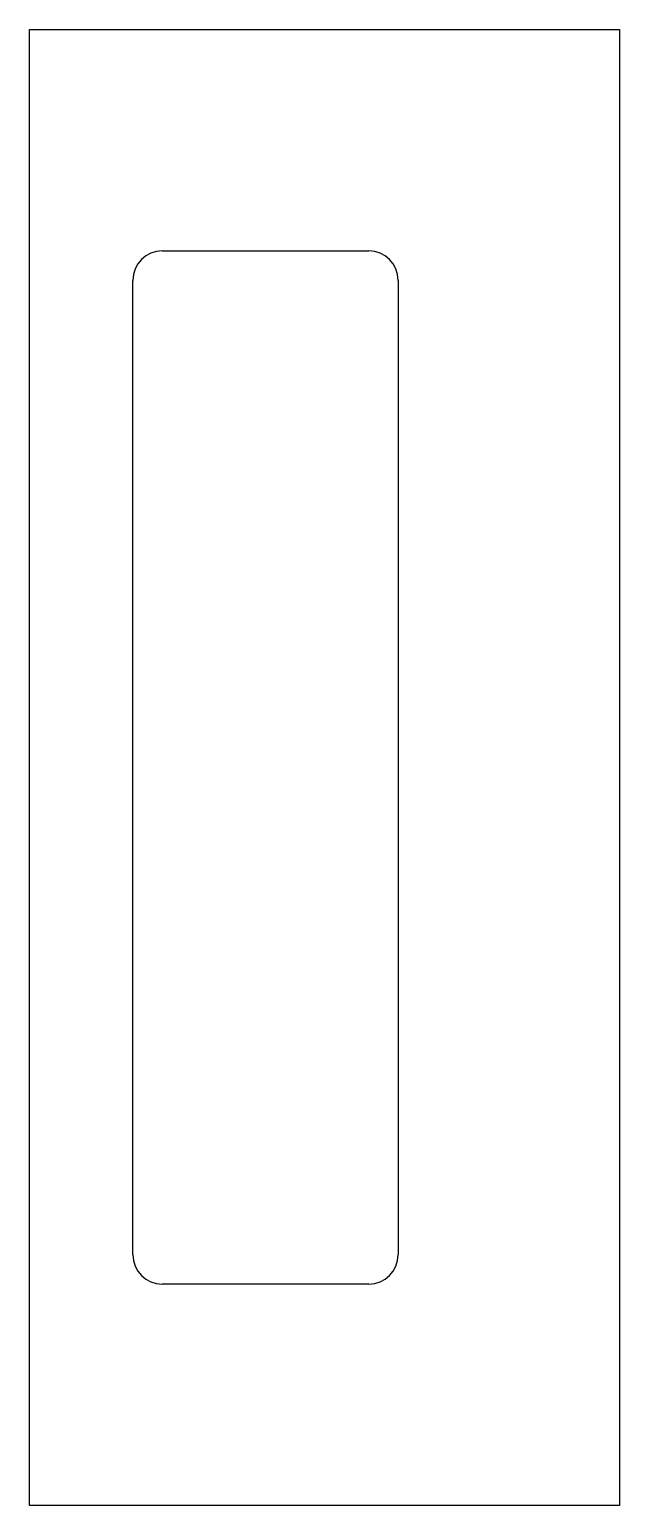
# Model space of a CAD drawing. Header units: millimetres. Extents: x -45 to -5, y -50 to 50.
import ezdxf

# ---------------------------------------------------------------- set-up
doc = ezdxf.new("R2010")
doc.units = ezdxf.units.MM
doc.layers.add('Shape2DView003', color=7, linetype='CONTINUOUS')

msp = doc.modelspace()

# ---------------------------------------------------------------- linework, layer by layer
at = {"layer": 'Shape2DView003'}
for p, q in [((-45, 50), (-5, 50)), ((-45, -50), (-45, 50)), ((-5, 50), (-5, -50)), ((-36, 35), (-22, 35)), ((-38, -33), (-38, 33)), ((-20, 33), (-20, -33)), ((-22, -35), (-36, -35)), ((-5, -50), (-45, -50))]:
    msp.add_line(p, q, dxfattribs=at)
for centre, start, end in [((-36, 33), 90, 180), ((-22, 33), 0, 90), ((-36, -33), 180, -90), ((-22, -33), -90, 0)]:
    msp.add_arc(centre, 2, start, end, dxfattribs=at)

doc.saveas('drawing.dxf')
